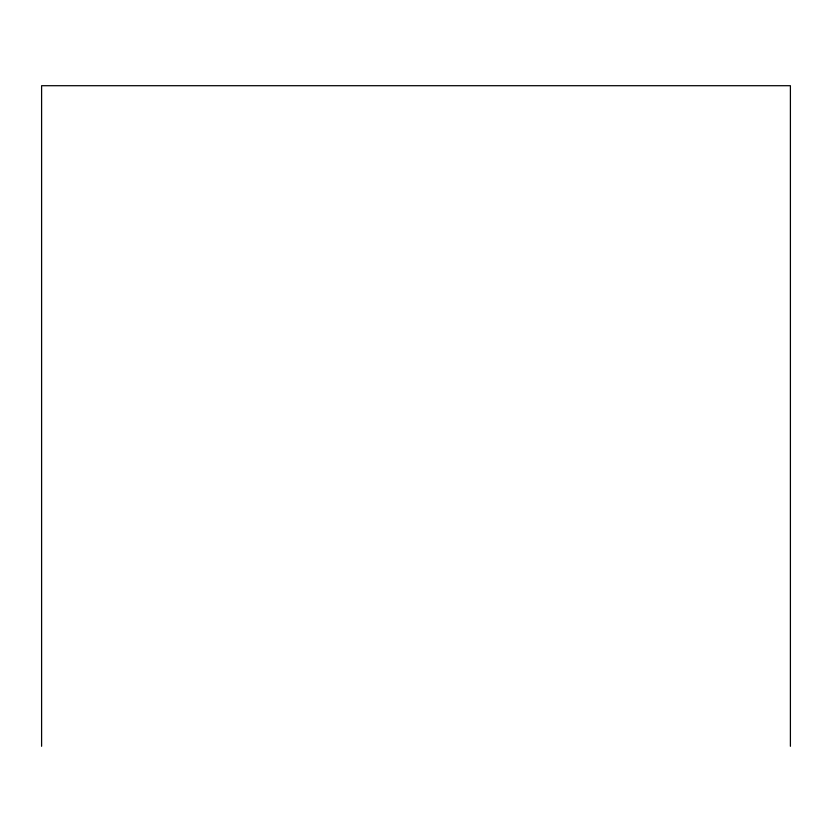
<?xml version="1.0" encoding="UTF-8"?>
<svg xmlns="http://www.w3.org/2000/svg" width="832" height="832" viewBox="0 0 832 832"><rect width="100%" height="100%" fill="white"/><g stroke="black" fill="none" stroke-linecap="round" stroke-linejoin="round"><path stroke-width="1.25" d="M790.4 746.294L790.4 85.706L41.6 85.706L41.6 746.294"/></g></svg>
